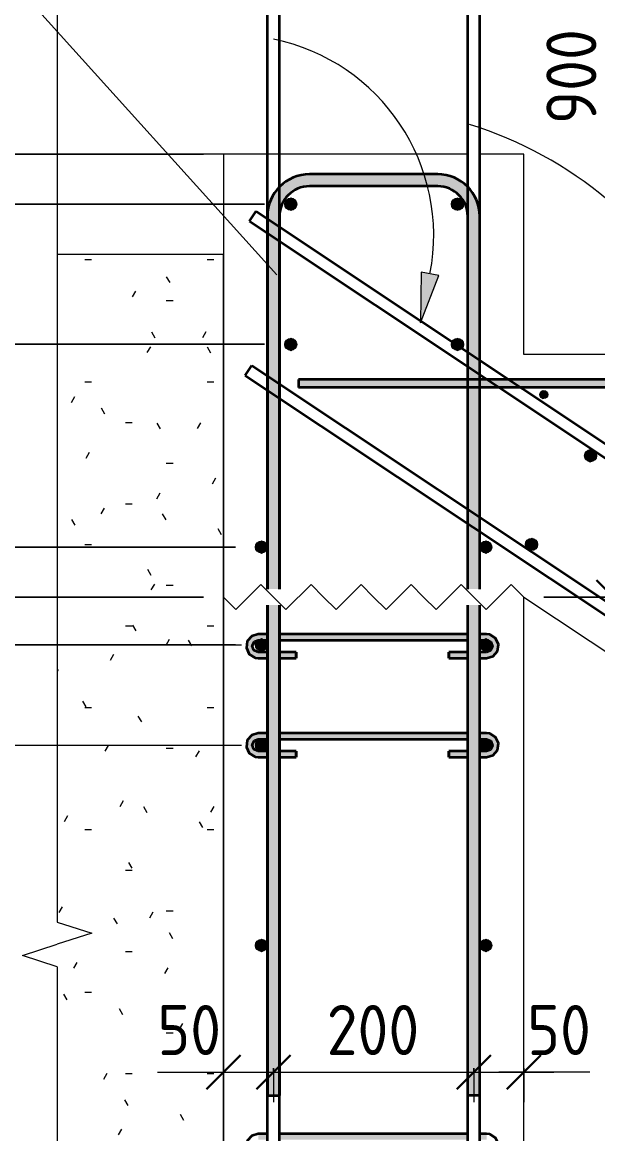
# Model space of a CAD drawing. Header units: millimetres. Extents: x 1059 to 21651, y -4238 to 7265.
# Drawn here: x 1769 to 2344, y -2148 to -1038 of the extents above; entities that cross this region are included whole.
import ezdxf

# ---------------------------------------------------------------- set-up
doc = ezdxf.new("R2010")
doc.units = ezdxf.units.MM
for name, color, linetype, lineweight in [('AA_Dim', 7, 'Continuous', 9), ('AA_Dim-20', 7, 'Continuous', 9), ('AA_Oformlenie', 7, 'Continuous', 9), ('AA_Vinoska', 7, 'Continuous', 9), ('AA_Visotnaya otmetka', 7, 'Continuous', 9), ('AF_Perekritie', 7, 'Continuous', 60), ('AF_Perekritie_Опалубка', 253, 'Continuous', 20), ('AF_Stena_Опалубка', 253, 'Continuous', 20), ('KR_Armatura', 7, 'Continuous', 20), ('KR_Armatura_Tonkie', 7, 'Continuous', 20), ('KR_Fundament', 7, 'Continuous', 20)]:
    doc.layers.add(name, color=color, linetype=linetype, lineweight=lineweight)
doc.styles.add('ISOCPEUR_1', font='isocpeur.TTF', dxfattribs={"width": 0.9, "height": 50})
doc.dimstyles.new('05_Округл_1мм__прозр_', dxfattribs={"dimscale": 304.8, "dimtxt": 50.137748, "dimasz": 0.111549, "dimexe": 0.098425, "dimexo": 0.065617, "dimgap": 0.006562, "dimtad": 1, "dimdec": 0, "dimdsep": 46, "dimtxsty": 'ISOCPEUR_1', "dimblk1": 'OBLIQUE', "dimblk2": 'OBLIQUE', "dimsah": 1, "dimcen": 0.09, "dimdle": 0.098425, "dimazin": 0, "dimtfac": 1, "dimtdec": 4, "dimtix": 1, "dimtmove": 0, "dimatfit": 3, "dimfxl": 1, "dimtvp": 1, "dimtolj": 1, "dimtzin": 0, "dimlwd": 18, "dimlwe": 18, "dimarcsym": 2})
doc.dimstyles.new('05_Округл_5мм__прозр_', dxfattribs={"dimscale": 304.8, "dimtxt": 50.137748, "dimasz": 0.111549, "dimexe": 0.098425, "dimexo": 0.065617, "dimgap": 0.006562, "dimtad": 1, "dimdec": 0, "dimrnd": 5, "dimdsep": 46, "dimtxsty": 'ISOCPEUR_1', "dimblk1": 'OBLIQUE', "dimblk2": 'OBLIQUE', "dimsah": 1, "dimcen": 0.09, "dimdle": 0.098425, "dimazin": 0, "dimtfac": 1, "dimtdec": 4, "dimtix": 1, "dimtmove": 0, "dimatfit": 3, "dimfxl": 1, "dimtvp": 1, "dimtolj": 1, "dimtzin": 0, "dimlwd": 18, "dimlwe": 18, "dimarcsym": 2})
doc.dimstyles.new('05_Округл_5мм__прозр__1', dxfattribs={"dimscale": 304.8, "dimtxt": 50.137748, "dimasz": 0.111549, "dimexe": 0.098425, "dimexo": 0.065617, "dimgap": 0.006562, "dimtad": 1, "dimdec": 0, "dimrnd": 5, "dimdsep": 46, "dimtxsty": 'ISOCPEUR_1', "dimblk1": 'OBLIQUE', "dimblk2": 'OBLIQUE', "dimsah": 1, "dimcen": 0.09, "dimdle": 0.098425, "dimazin": 0, "dimtfac": 1, "dimtdec": 4, "dimtix": 1, "dimtmove": 1, "dimatfit": 3, "dimfxl": 1, "dimtvp": 1, "dimtolj": 1, "dimtzin": 0, "dimlwd": 18, "dimlwe": 18, "dimarcsym": 2})

# ---------------------------------------------------------------- blocks, each defined once
blk = doc.blocks.new('Лестница - Лестница-3665978-КР_РЗ_Арм_1')
at = {"layer": 'AF_Perekritie', "lineweight": 20}
for p, q in [((2014, -1170), (1970, -1170)), ((1970, -1170), (1970, -1612.2)), ((2214, -1170), (2026, -1170)), ((2270, -1170), (2226, -1170)), ((2270, -1370), (2270, -1170)), ((2570, -1370), (2270, -1370)), ((2270, -1612.2), (4369.6, -3010))]:
    blk.add_line(p, q, dxfattribs=at)
blk = doc.blocks.new('350_Шпилька массив _НесАрм_РабПлоск_ - 350_Шпилька массив _НесАрм_РабПлоск_-4118873-КР_РЗ_Арм_1')
at = {"layer": 'KR_Armatura_Tonkie', "lineweight": 35}
for points in [[(2004.9, -1673.1), (2004.9, -1667.2), (1999.7, -1664.2), (1999.7, -1658.2), (2004.9, -1655.1), (2004.9, -1649.3), (2001, -1650.8), (1996.4, -1652.7), (1992.9, -1661.2), (1996.4, -1669.7), (2004, -1672.8)], [(2232.9, -1673.1), (2236.5, -1671.7), (2241.4, -1669.7), (2244.9, -1661.2), (2241.4, -1652.7), (2232.9, -1649.3), (2232.9, -1655.2), (2238.1, -1658.2), (2238.1, -1664.2), (2232.9, -1667.3), (2232.9, -1672.8)], [(2004.9, -1771.9), (2004.9, -1766.1), (1999.7, -1763.1), (1999.7, -1757.1), (2004.9, -1753.9), (2004.9, -1748.2), (2001, -1749.7), (1996.4, -1751.6), (1992.9, -1760.1), (1996.4, -1768.5), (2004, -1771.6)], [(2232.9, -1771.9), (2236.5, -1770.6), (2241.4, -1768.5), (2244.9, -1760.1), (2241.4, -1751.6), (2232.9, -1748.2), (2232.9, -1754.1), (2238.1, -1757.1), (2238.1, -1763.1), (2232.9, -1766.2), (2232.9, -1771.6)]]:
    blk.add_hatch(color=256, dxfattribs=at).paths.add_polyline_path(points)
h = blk.add_hatch(color=256, dxfattribs=at)
h.paths.add_polyline_path([(2004.9, -1655.2), (2014, -1655.1), (2014, -1649.2), (2004.9, -1649.3), (2004.9, -1655.1)])
h.paths.add_polyline_path([(2026, -1655.2), (2214, -1655.1), (2214, -1649.2), (2026, -1649.3), (2026, -1655.2)])
h.paths.add_polyline_path([(2226, -1655.2), (2232.9, -1655.1), (2232.9, -1649.2), (2226, -1649.3), (2226, -1655.1)])
h = blk.add_hatch(color=256, dxfattribs=at)
h.paths.add_polyline_path([(2026, -1673.2), (2042.6, -1673.1), (2042.6, -1667.2), (2026, -1667.3), (2026, -1673.1)])
h.paths.add_polyline_path([(2014, -1673.2), (2014, -1667.2), (2004.9, -1667.3), (2004.9, -1673.2)])
h = blk.add_hatch(color=256, dxfattribs=at)
h.paths.add_polyline_path([(2226, -1673.2), (2232.9, -1673.1), (2232.9, -1667.2), (2226, -1667.3), (2226, -1673.1)])
h.paths.add_polyline_path([(2214, -1673.2), (2214, -1667.2), (2195.2, -1667.3), (2195.2, -1673.2)])
h = blk.add_hatch(color=256, dxfattribs=at)
h.paths.add_polyline_path([(2171.9, -1754.1), (2214, -1753.9), (2214, -1748.1), (2026, -1748.2), (2026, -1754.1), (2086.4, -1754.1)])
h.paths.add_polyline_path([(2232.9, -1754.1), (2232.9, -1748.1), (2226, -1748.2), (2226, -1754.1), (2232.3, -1754.1)])
h.paths.add_polyline_path([(2004.9, -1754.1), (2014, -1753.9), (2014, -1748.1), (2004.9, -1748.2), (2004.9, -1753.9)])
h = blk.add_hatch(color=256, dxfattribs=at)
h.paths.add_polyline_path([(2004.9, -1772.1), (2014, -1771.9), (2014, -1766.1), (2004.9, -1766.2), (2004.9, -1771.9)])
h.paths.add_polyline_path([(2026, -1772.1), (2042.6, -1771.9), (2042.6, -1766.1), (2026, -1766.2), (2026, -1772)])
h = blk.add_hatch(color=256, dxfattribs=at)
h.paths.add_polyline_path([(2226, -1772.1), (2232.9, -1771.9), (2232.9, -1766.1), (2226, -1766.2), (2226, -1772)])
h.paths.add_polyline_path([(2214, -1772.1), (2214, -1766.1), (2195.2, -1766.2), (2195.2, -1772.1)])
h = blk.add_hatch(color=256, dxfattribs=at)
h.paths.add_polyline_path([(2004.9, -2154.1), (2014, -2153.9), (2014, -2148.1), (2004.9, -2148.2), (2004.9, -2153.9)])
h.paths.add_polyline_path([(2232.9, -2154.1), (2232.9, -2148.1), (2226, -2148.2), (2226, -2154.1), (2232.3, -2154.1)])
h.paths.add_polyline_path([(2214, -2154.1), (2214, -2148.1), (2026, -2148.2), (2026, -2154.1), (2171.9, -2154.1)])
for p, q in [((2014, -1649.2), (2004.9, -1649.2)), ((2214, -1649.2), (2026, -1649.2)), ((2232.9, -1649.2), (2226, -1649.2)), ((2004.9, -1655.2), (2014, -1655.2)), ((2026, -1655.2), (2214, -1655.2)), ((2226, -1655.2), (2232.9, -1655.2)), ((2014, -1667.2), (2004.9, -1667.2)), ((2004.9, -1673.2), (2014, -1673.2)), ((2042.6, -1667.2), (2026, -1667.2)), ((2026, -1673.2), (2042.6, -1673.2)), ((2042.6, -1667.2), (2042.6, -1673.2)), ((2042.6, -1673.1), (2042.6, -1667.3)), ((2214, -1667.2), (2195.2, -1667.2)), ((2195.2, -1673.2), (2195.2, -1667.2)), ((2195.2, -1667.3), (2195.2, -1673.1)), ((2195.2, -1673.2), (2214, -1673.2)), ((2232.9, -1667.2), (2226, -1667.2)), ((2226, -1673.2), (2232.9, -1673.2)), ((2014, -1748.1), (2004.9, -1748.1)), ((2214, -1748.1), (2026, -1748.1)), ((2232.9, -1748.1), (2226, -1748.1)), ((2004.9, -1754.1), (2014, -1754.1)), ((2026, -1754.1), (2214, -1754.1)), ((2226, -1754.1), (2232.9, -1754.1)), ((2014, -1766.1), (2004.9, -1766.1)), ((2004.9, -1772.1), (2014, -1772.1)), ((2042.6, -1766.1), (2026, -1766.1)), ((2026, -1772.1), (2042.6, -1772.1)), ((2042.6, -1766.1), (2042.6, -1772.1)), ((2042.6, -1771.9), (2042.6, -1766.2)), ((2195.2, -1772.1), (2195.2, -1766.1)), ((2214, -1766.1), (2195.2, -1766.1)), ((2195.2, -1766.2), (2195.2, -1771.9)), ((2195.2, -1772.1), (2214, -1772.1)), ((2232.9, -1766.1), (2226, -1766.1)), ((2226, -1772.1), (2232.9, -1772.1)), ((2014, -2148.1), (2004.9, -2148.1)), ((2214, -2148.1), (2026, -2148.1)), ((2232.9, -2148.1), (2226, -2148.1))]:
    blk.add_line(p, q, dxfattribs=at)
at = {"layer": 'KR_Armatura_Tonkie', "lineweight": 35, "flags": 128}
for points in [[(2004.9, -1649.2), (1998.4, -1651.1), (1993.9, -1656.2), (1993, -1663), (1995.9, -1669.1), (2001.7, -1672.7), (2004.9, -1673.2)], [(2232.9, -1673.2), (2239.4, -1671.2), (2243.8, -1666.1), (2244.7, -1659.4), (2241.9, -1653.2), (2236.1, -1649.6), (2232.9, -1649.2)], [(2004.9, -1667.2), (2000.5, -1665.3), (1998.9, -1660.8), (2001, -1656.6), (2004.9, -1655.2)], [(2232.9, -1655.2), (2237.2, -1657), (2238.9, -1661.5), (2236.8, -1665.7), (2232.9, -1667.2)], [(2004.9, -1748.1), (1998.4, -1750), (1993.9, -1755.1), (1993, -1761.9), (1995.9, -1768), (2001.7, -1771.6), (2004.9, -1772.1)], [(2232.9, -1772.1), (2239.4, -1770.1), (2243.8, -1765), (2244.7, -1758.2), (2241.9, -1752.1), (2236.1, -1748.5), (2232.9, -1748.1)], [(2004.9, -1766.1), (2000.5, -1764.2), (1998.9, -1759.7), (2001, -1755.5), (2004.9, -1754.1)], [(2232.9, -1754.1), (2237.2, -1755.9), (2238.9, -1760.4), (2236.8, -1764.6), (2232.9, -1766.1)], [(2004.9, -2148.1), (1998.4, -2150), (1993.9, -2155.1), (1993, -2161.9), (1995.9, -2168), (2001.7, -2171.6), (2004.9, -2172.1)], [(2232.9, -2172.1), (2239.4, -2170.1), (2243.8, -2165), (2244.7, -2158.2), (2241.9, -2152.1), (2236.1, -2148.5), (2232.9, -2148.1)]]:
    blk.add_lwpolyline(points, dxfattribs=at)
blk = doc.blocks.new('Последовательность узлов - 3мм масшт20 маскировка-904226-КР_РЗ_Арм_1')
at = {"layer": 'AA_Oformlenie'}
for p, q in [((1982.5, -1624.7), (2007.5, -1599.7)), ((2020, -1612.2), (2007.5, -1599.7)), ((2032.5, -1624.7), (2057.5, -1599.7)), ((2070, -1612.2), (2057.5, -1599.7)), ((2082.5, -1624.7), (2107.5, -1599.7)), ((2120, -1612.2), (2107.5, -1599.7)), ((2132.5, -1624.7), (2157.5, -1599.7)), ((2170, -1612.2), (2157.5, -1599.7)), ((2182.5, -1624.7), (2207.5, -1599.7)), ((2220, -1612.2), (2207.5, -1599.7)), ((2232.5, -1624.7), (2257.5, -1599.7)), ((2270, -1612.2), (2257.5, -1599.7)), ((1970, -1612.2), (1982.5, -1624.7)), ((2020, -1612.2), (2032.5, -1624.7)), ((2070, -1612.2), (2082.5, -1624.7)), ((2120, -1612.2), (2132.5, -1624.7)), ((2170, -1612.2), (2182.5, -1624.7)), ((2220, -1612.2), (2232.5, -1624.7))]:
    blk.add_line(p, q, dxfattribs=at)
blk = doc.blocks.new('011_ЛинияОбрыва _ЭлУзла_Линия_ - Тип 1-4009709-КР_РЗ_Арм_1')
at = {"layer": 'AA_Oformlenie'}
for p, q in [((1803.9, -453.9), (1803.9, -1936.7)), ((1803.9, -1981.3), (1803.9, -3837.5))]:
    blk.add_line(p, q, dxfattribs=at)
blk = doc.blocks.new('079_Обозначение загиба стержня _ЭлУзла_ - Невидимые линии-4117713-КР_РЗ_Арм_1')
at = {"layer": 'AA_Oformlenie'}
blk.add_hatch(color=256, dxfattribs=at).paths.add_polyline_path([(2462.8, -1692.5), (2485.7, -1647.2), (2468.9, -1642.1)])
for p, q in [((2468.9, -1642.1), (2462.8, -1692.5)), ((2485.7, -1647.2), (2468.9, -1642.1)), ((2462.8, -1692.5), (2485.7, -1647.2))]:
    blk.add_line(p, q, dxfattribs=at)
blk.add_arc((2096.6, -1522), 400, 342.1534, 72.6534, dxfattribs=at)
blk = doc.blocks.new('079_Обозначение загиба стержня _ЭлУзла_ - Невидимые линии-4117728-КР_РЗ_Арм_1')
at = {"layer": 'AA_Oformlenie'}
blk.add_hatch(color=256, dxfattribs=at).paths.add_polyline_path([(2166.7, -1338.4), (2185, -1291), (2167.6, -1287.6)])
for p, q in [((2167.6, -1287.6), (2166.7, -1338.4)), ((2166.7, -1338.4), (2185, -1291)), ((2185, -1291), (2167.6, -1287.6))]:
    blk.add_line(p, q, dxfattribs=at)
blk.add_arc((1980, -1251.1), 200, 348.9854, 78.4854, dxfattribs=at)
blk = doc.blocks.new('DIMBLOCK6-КР_РЗ_Арм_1')
at = {"layer": 'AA_Dim-20', "lineweight": 30}
for p, q in [((1630.7, -1660), (1613.7, -1643)), ((1630.7, -1660), (1647.7, -1677)), ((1630.7, -1760), (1613.7, -1743)), ((1630.7, -1760), (1647.7, -1777)), ((1630.7, -2960), (1613.7, -2943)), ((1630.7, -2960), (1647.7, -2977))]:
    blk.add_line(p, q, dxfattribs=at)
at = {"layer": 'AA_Dim-20', "lineweight": 18}
for p, q in [((1630.7, -1660), (1600.7, -1660)), ((1630.7, -1660), (1988, -1660)), ((1630.7, -1760), (1600.7, -1760)), ((1630.7, -2960), (1630.7, -1760)), ((1630.7, -1760), (1988, -1760)), ((1630.7, -2960), (1600.7, -2960)), ((1630.7, -2960), (1988, -2960))]:
    blk.add_line(p, q, dxfattribs=at)
at = {"layer": 'AA_Dim-20', "color": 0, "lineweight": 18, "insert": (1563.6, -2511.4), "char_height": 50, "width": 363.262, "attachment_point": 1, "rotation": 90, "line_spacing_factor": 1.135194, "style": 'ISOCPEUR_1'}
blk.add_mtext('6х200=1200', dxfattribs=at)
blk = doc.blocks.new('_None')
blk = doc.blocks.new('DIMBLOCK7-КР_РЗ_Арм_1')
at = {"layer": 'AA_Dim-20', "lineweight": 18}
for p, q in [((1630.7, -1760), (1630.7, -1630)), ((1630.7, -1660), (1600.7, -1660)), ((1630.7, -1660), (1988, -1660)), ((1630.7, -1760), (1600.7, -1760)), ((1630.7, -1760), (1988, -1760))]:
    blk.add_line(p, q, dxfattribs=at)
at = {"layer": 'AA_Dim-20', "lineweight": 30}
for p, q in [((1630.7, -1660), (1613.7, -1643)), ((1630.7, -1660), (1647.7, -1677)), ((1630.7, -1760), (1613.7, -1743)), ((1630.7, -1760), (1647.7, -1777))]:
    blk.add_line(p, q, dxfattribs=at)
at = {"layer": 'AA_Dim-20', "color": 0, "lineweight": 18, "insert": (1563.6, -1752.1), "char_height": 50, "width": 101.032, "attachment_point": 1, "rotation": 90, "line_spacing_factor": 1.135194, "style": 'ISOCPEUR_1'}
blk.add_mtext('100', dxfattribs=at)
blk = doc.blocks.new('DIMBLOCK27-КР_РЗ_Арм_1')
at = {"layer": 'AA_Dim-20', "lineweight": 18}
for p, q in [((1630.6, -1582.2), (1630.6, -1690)), ((1950, -1612.2), (1600.6, -1612.2)), ((1630.6, -1612.2), (1950, -1612.2)), ((1533.3, -1655.6), (1630.6, -1636.1)), ((1533.3, -1738), (1533.3, -1655.6)), ((1982, -1660), (1600.6, -1660)), ((1630.6, -1660), (1982, -1660))]:
    blk.add_line(p, q, dxfattribs=at)
at = {"layer": 'AA_Dim-20', "lineweight": 30}
for p, q in [((1630.6, -1612.2), (1613.6, -1595.2)), ((1630.6, -1612.2), (1647.6, -1629.2)), ((1630.6, -1660), (1613.6, -1643)), ((1630.6, -1660), (1647.6, -1677))]:
    blk.add_line(p, q, dxfattribs=at)
at = {"layer": 'AA_Dim-20', "color": 0, "lineweight": 18, "insert": (1466.1, -1738), "char_height": 50, "width": 74.923, "attachment_point": 1, "rotation": 90, "line_spacing_factor": 1.135194, "style": 'ISOCPEUR_1'}
blk.add_mtext('50', dxfattribs=at)
blk = doc.blocks.new('_Oblique')
at = {"color": 0, "linetype": 'ByBlock', "lineweight": -2}
blk.add_line((-0.5, -0.5), (0.5, 0.5), dxfattribs=at)
blk = doc.blocks.new('DIMBLOCK28-КР_РЗ_Арм_1')
at = {"layer": 'AA_Dim-20', "lineweight": 18}
for p, q in [((1630.6, -1104.1), (1630.6, -1186.6)), ((1630.6, -1140), (1630.6, -1219.8)), ((1950, -1170), (1600.6, -1170)), ((1630.6, -1170), (1950, -1170)), ((1630.6, -1186.6), (1630.6, -1194.9)), ((2011.2, -1219.8), (1600.6, -1219.8)), ((1630.6, -1219.8), (2011.2, -1219.8))]:
    blk.add_line(p, q, dxfattribs=at)
at = {"layer": 'AA_Dim-20', "lineweight": 30}
for p, q in [((1630.6, -1170), (1613.6, -1153)), ((1630.6, -1170), (1647.6, -1187)), ((1630.6, -1219.8), (1613.6, -1202.8)), ((1630.6, -1219.8), (1647.6, -1236.8))]:
    blk.add_line(p, q, dxfattribs=at)
at = {"layer": 'AA_Dim-20', "color": 0, "lineweight": 18, "insert": (1563.5, -1166.6), "char_height": 50, "width": 74.923, "attachment_point": 1, "rotation": 90, "line_spacing_factor": 1.135194, "style": 'ISOCPEUR_1'}
blk.add_mtext('50', dxfattribs=at)
blk = doc.blocks.new('DIMBLOCK29-КР_РЗ_Арм_1')
at = {"layer": 'AA_Dim-20', "lineweight": 30}
for p, q in [((1630.6, -1219.8), (1613.6, -1202.8)), ((1630.6, -1219.8), (1647.6, -1236.8)), ((1630.6, -1359.8), (1613.6, -1342.8)), ((1630.6, -1359.8), (1647.6, -1376.8))]:
    blk.add_line(p, q, dxfattribs=at)
at = {"layer": 'AA_Dim-20', "lineweight": 18}
for p, q in [((2011.2, -1219.8), (1600.6, -1219.8)), ((1630.6, -1219.8), (1630.6, -1359.8)), ((1630.6, -1219.8), (2011.2, -1219.8)), ((2011.2, -1359.8), (1600.6, -1359.8)), ((1630.6, -1359.8), (2011.2, -1359.8))]:
    blk.add_line(p, q, dxfattribs=at)
at = {"layer": 'AA_Dim-20', "color": 0, "lineweight": 18, "insert": (1563.5, -1333.8), "char_height": 50, "width": 105.573, "attachment_point": 1, "rotation": 90, "line_spacing_factor": 1.135194, "style": 'ISOCPEUR_1'}
blk.add_mtext('140', dxfattribs=at)
blk = doc.blocks.new('DIMBLOCK30-КР_РЗ_Арм_1')
at = {"layer": 'AA_Dim-20', "lineweight": 30}
for p, q in [((1630.6, -1359.8), (1613.6, -1342.8)), ((1630.6, -1359.8), (1647.6, -1376.8)), ((1630.6, -1562.2), (1613.6, -1545.2)), ((1630.6, -1562.2), (1647.6, -1579.2))]:
    blk.add_line(p, q, dxfattribs=at)
at = {"layer": 'AA_Dim-20', "lineweight": 18}
for p, q in [((2011.2, -1359.8), (1600.6, -1359.8)), ((1630.6, -1359.8), (1630.6, -1562.2)), ((1630.6, -1359.8), (2011.2, -1359.8)), ((1982, -1562.2), (1600.6, -1562.2)), ((1630.6, -1562.2), (1982, -1562.2))]:
    blk.add_line(p, q, dxfattribs=at)
at = {"layer": 'AA_Dim-20', "color": 0, "lineweight": 18, "insert": (1563.5, -1507.9), "char_height": 50, "width": 112.384, "attachment_point": 1, "rotation": 90, "line_spacing_factor": 1.135194, "style": 'ISOCPEUR_1'}
blk.add_mtext('200', dxfattribs=at)
blk = doc.blocks.new('DIMBLOCK31-КР_РЗ_Арм_1')
at = {"layer": 'AA_Dim-20', "lineweight": 18}
for p, q in [((1533.3, -1480.2), (1533.3, -1562.6)), ((1533.3, -1562.6), (1630.6, -1587.2)), ((1982, -1562.2), (1600.6, -1562.2)), ((1630.6, -1562.2), (1630.6, -1642.2)), ((1630.6, -1562.2), (1982, -1562.2)), ((1950, -1612.2), (1600.6, -1612.2)), ((1630.6, -1612.2), (1950, -1612.2))]:
    blk.add_line(p, q, dxfattribs=at)
at = {"layer": 'AA_Dim-20', "lineweight": 30}
for p, q in [((1630.6, -1562.2), (1613.6, -1545.2)), ((1630.6, -1562.2), (1647.6, -1579.2)), ((1630.6, -1612.2), (1613.6, -1595.2)), ((1630.6, -1612.2), (1647.6, -1629.2))]:
    blk.add_line(p, q, dxfattribs=at)
at = {"layer": 'AA_Dim-20', "color": 0, "lineweight": 18, "insert": (1466.1, -1542.6), "char_height": 50, "width": 74.923, "attachment_point": 1, "rotation": 90, "line_spacing_factor": 1.135194, "style": 'ISOCPEUR_1'}
blk.add_mtext('50', dxfattribs=at)
blk = doc.blocks.new('DIMBLOCK32-КР_РЗ_Арм_1')
at = {"layer": 'AA_Dim-20', "lineweight": 18}
for p, q in [((2359.6, -680), (2359.6, -1642.2)), ((2246, -710), (2389.6, -710)), ((2359.6, -710), (2246, -710)), ((2359.6, -1046.2), (2359.6, -1159.9)), ((2359.6, -1159.9), (2359.6, -1161.1)), ((2290, -1612.2), (2389.6, -1612.2)), ((2359.6, -1612.2), (2290, -1612.2))]:
    blk.add_line(p, q, dxfattribs=at)
at = {"layer": 'AA_Dim-20', "lineweight": 30}
for p, q in [((2359.6, -710), (2342.6, -693)), ((2359.6, -710), (2376.6, -727)), ((2359.6, -1612.2), (2342.6, -1595.2)), ((2359.6, -1612.2), (2376.6, -1629.2))]:
    blk.add_line(p, q, dxfattribs=at)
at = {"layer": 'AA_Dim-20', "color": 0, "lineweight": 18, "insert": (2292.5, -1139.9), "char_height": 50, "width": 112.384, "attachment_point": 1, "rotation": 90, "line_spacing_factor": 1.135194, "style": 'ISOCPEUR_1'}
blk.add_mtext('900', dxfattribs=at)
blk = doc.blocks.new('DIMBLOCK33-КР_РЗ_Арм_1')
at = {"layer": 'AA_Dim-20', "lineweight": 30}
for p, q in [((1970, -2086.7), (1987, -2069.7)), ((2020, -2086.7), (2037, -2069.7)), ((1970, -2086.7), (1953, -2103.7)), ((2020, -2086.7), (2003, -2103.7))]:
    blk.add_line(p, q, dxfattribs=at)
at = {"layer": 'AA_Dim-20', "lineweight": 18}
for p, q in [((1970, -2082.6), (1970, -2116.7)), ((1970, -2086.7), (1970, -2082.6)), ((2020, -2082.6), (2020, -2116.7)), ((2020, -2086.7), (2020, -2082.6)), ((1904.1, -2086.7), (1986.6, -2086.7)), ((1940, -2086.7), (2020, -2086.7)), ((1986.6, -2086.7), (1995, -2086.7))]:
    blk.add_line(p, q, dxfattribs=at)
at = {"layer": 'AA_Dim-20', "color": 0, "lineweight": 18, "insert": (1904.1, -2019.5), "char_height": 50, "width": 74.923, "attachment_point": 1, "line_spacing_factor": 1.135194, "style": 'ISOCPEUR_1'}
blk.add_mtext('50', dxfattribs=at)
blk = doc.blocks.new('DIMBLOCK34-КР_РЗ_Арм_1')
at = {"layer": 'AA_Dim-20', "lineweight": 30}
for p, q in [((2020, -2086.7), (2037, -2069.7)), ((2220, -2086.7), (2237, -2069.7)), ((2020, -2086.7), (2003, -2103.7)), ((2220, -2086.7), (2203, -2103.7))]:
    blk.add_line(p, q, dxfattribs=at)
at = {"layer": 'AA_Dim-20', "lineweight": 18}
for p, q in [((2020, -2082.6), (2020, -2116.7)), ((2020, -2086.7), (2020, -2082.6)), ((2220, -2082.6), (2220, -2116.7)), ((2220, -2086.7), (2220, -2082.6)), ((2020, -2086.7), (2220, -2086.7))]:
    blk.add_line(p, q, dxfattribs=at)
at = {"layer": 'AA_Dim-20', "color": 0, "lineweight": 18, "insert": (2073.2, -2019.5), "char_height": 50, "width": 112.384, "attachment_point": 1, "line_spacing_factor": 1.135194, "style": 'ISOCPEUR_1'}
blk.add_mtext('200', dxfattribs=at)
blk = doc.blocks.new('DIMBLOCK35-КР_РЗ_Арм_1')
at = {"layer": 'AA_Dim-20', "lineweight": 30}
for p, q in [((2220, -2086.7), (2237, -2069.7)), ((2270, -2086.7), (2287, -2069.7)), ((2220, -2086.7), (2203, -2103.7)), ((2270, -2086.7), (2253, -2103.7))]:
    blk.add_line(p, q, dxfattribs=at)
at = {"layer": 'AA_Dim-20', "lineweight": 18}
for p, q in [((2220, -2082.6), (2220, -2116.7)), ((2220, -2086.7), (2220, -2082.6)), ((2270, -2082.6), (2270, -2116.7)), ((2270, -2086.7), (2270, -2082.6)), ((2220, -2086.7), (2300, -2086.7)), ((2253.4, -2086.7), (2245, -2086.7)), ((2335.9, -2086.7), (2253.4, -2086.7))]:
    blk.add_line(p, q, dxfattribs=at)
at = {"layer": 'AA_Dim-20', "color": 0, "lineweight": 18, "insert": (2273.4, -2019.5), "char_height": 50, "width": 74.923, "attachment_point": 1, "line_spacing_factor": 1.135194, "style": 'ISOCPEUR_1'}
blk.add_mtext('50', dxfattribs=at)
blk = doc.blocks.new('DIMBLOCK36-КР_РЗ_Арм_1')
at = {"layer": 'AA_Dim-20', "lineweight": 18}
for p, q in [((1417.7, -1140), (1417.7, -1612.2)), ((1950, -1170), (1387.7, -1170)), ((1417.7, -1170), (1950, -1170)), ((1950, -1612.2), (1387.7, -1612.2)), ((1417.7, -1612.2), (1950, -1612.2))]:
    blk.add_line(p, q, dxfattribs=at)
at = {"layer": 'AA_Dim-20', "lineweight": 30}
for p, q in [((1417.7, -1170), (1400.7, -1153)), ((1417.7, -1170), (1434.7, -1187)), ((1417.7, -1612.2), (1400.7, -1595.2)), ((1417.7, -1612.2), (1434.7, -1629.2))]:
    blk.add_line(p, q, dxfattribs=at)
at = {"layer": 'AA_Dim-20', "color": 0, "lineweight": 18, "insert": (1350.6, -1441.7), "char_height": 50, "width": 121.466, "attachment_point": 1, "rotation": 90, "line_spacing_factor": 1.135194, "style": 'ISOCPEUR_1'}
blk.add_mtext('440', dxfattribs=at)
blk = doc.blocks.new('DIMBLOCK37-КР_РЗ_Арм_1')
at = {"layer": 'AA_Dim-20', "lineweight": 30}
for p, q in [((1417.7, -1612.2), (1400.7, -1595.2)), ((1417.7, -1612.2), (1434.7, -1629.2)), ((1417.7, -3010), (1400.7, -2993)), ((1417.7, -3010), (1434.7, -3027))]:
    blk.add_line(p, q, dxfattribs=at)
at = {"layer": 'AA_Dim-20', "lineweight": 18}
for p, q in [((1950, -1612.2), (1387.7, -1612.2)), ((1417.7, -1612.2), (1417.7, -3010)), ((1417.7, -1612.2), (1950, -1612.2)), ((1950, -3010), (1387.7, -3010)), ((1417.7, -3010), (1950, -3010))]:
    blk.add_line(p, q, dxfattribs=at)
at = {"layer": 'AA_Dim-20', "color": 0, "lineweight": 18, "insert": (1350.6, -2370.7), "char_height": 50, "width": 143.034, "attachment_point": 1, "rotation": 90, "line_spacing_factor": 1.135194, "style": 'ISOCPEUR_1'}
blk.add_mtext('1400', dxfattribs=at)

msp = doc.modelspace()

# ---------------------------------------------------------------- hatches: boundary and pattern name
at = {"layer": 'KR_Armatura', "lineweight": 9}
h = msp.add_hatch(color=256, dxfattribs=at)
edge = h.paths.add_edge_path()
edge.add_arc((2037.2365, -1219.8481), 6, 0, 360)
for points in [[(2037.2365, -1225.8481), (2042.4326, -1222.8481), (2042.4326, -1216.8481), (2037.2365, -1213.8481), (2032.0403, -1216.8481), (2032.0403, -1222.8481)], [(2203.7635, -1225.8481), (2208.9597, -1222.8481), (2208.9597, -1216.8481), (2203.7635, -1213.8481), (2198.5674, -1216.8481), (2198.5674, -1222.8481)], [(2037.2365, -1365.8481), (2042.4326, -1362.8481), (2042.4326, -1356.8481), (2037.2365, -1353.8481), (2032.0403, -1356.8481), (2032.0403, -1362.8481)], [(2203.7635, -1365.8481), (2208.9597, -1362.8481), (2208.9597, -1356.8481), (2203.7635, -1353.8481), (2198.5674, -1356.8481), (2198.5674, -1362.8481)], [(2008, -1568.2093), (2013.1962, -1565.2093), (2013.1962, -1559.2093), (2008, -1556.2093), (2002.8038, -1559.2093), (2002.8038, -1565.2093)], [(2232, -1568.2093), (2237.1962, -1565.2093), (2237.1962, -1559.2093), (2232, -1556.2093), (2226.8038, -1559.2093), (2226.8038, -1565.2093)], [(2008, -1666), (2013.1962, -1663), (2013.1962, -1657), (2008, -1654), (2002.8038, -1657), (2002.8038, -1663)], [(2232, -1666), (2237.1962, -1663), (2237.1962, -1657), (2232, -1654), (2226.8038, -1657), (2226.8038, -1663)], [(2008, -1766), (2013.1962, -1763), (2013.1962, -1757), (2008, -1754), (2002.8038, -1757), (2002.8038, -1763)], [(2232, -1766), (2237.1962, -1763), (2237.1962, -1757), (2232, -1754), (2226.8038, -1757), (2226.8038, -1763)], [(2008, -1966), (2013.1962, -1963), (2013.1962, -1957), (2008, -1954), (2002.8038, -1957), (2002.8038, -1963)], [(2232, -1966), (2237.1962, -1963), (2237.1962, -1957), (2232, -1954), (2226.8038, -1957), (2226.8038, -1963)]]:
    msp.add_hatch(color=256, dxfattribs=at).paths.add_polyline_path(points)
h = msp.add_hatch(color=256, dxfattribs=at)
edge = h.paths.add_edge_path()
edge.add_arc((2203.7635, -1219.8481), 6, 0, 360)
h = msp.add_hatch(color=256, dxfattribs=at)
edge = h.paths.add_edge_path()
edge.add_arc((2037.2365, -1359.8481), 6, 0, 360)
h = msp.add_hatch(color=256, dxfattribs=at)
edge = h.paths.add_edge_path()
edge.add_arc((2203.7635, -1359.8481), 6, 0, 360)
at = {"layer": 'KR_Armatura'}
h = msp.add_hatch(color=256, dxfattribs=at)
edge = h.paths.add_edge_path()
edge.add_arc((2290, -1410), 4, 0, 360)
for points in [[(2288.7639, -1413.8042), (2293.2361, -1412.3511), (2293.2361, -1407.6489), (2288.7639, -1406.1958), (2286, -1410)], [(2336.3718, -1476.9835), (2341.7485, -1474.3207), (2342.1309, -1468.3329), (2337.1364, -1465.0079), (2331.7597, -1467.6707), (2331.3774, -1473.6585)], [(2277.3308, -1565.6679), (2282.7076, -1563.0051), (2283.0899, -1557.0173), (2278.0955, -1553.6923), (2272.7187, -1556.3551), (2272.3364, -1562.3429)]]:
    msp.add_hatch(color=256, dxfattribs=at).paths.add_polyline_path(points)
h = msp.add_hatch(color=256, dxfattribs=at)
edge = h.paths.add_edge_path()
edge.add_arc((2336.7541, -1470.9957), 6, 0, 360)
h = msp.add_hatch(color=256, dxfattribs=at)
edge = h.paths.add_edge_path()
edge.add_arc((2277.7132, -1559.6801), 6, 0, 360)
at = {"layer": 'KR_Armatura', "lineweight": 9}
h = msp.add_hatch(color=256, dxfattribs=at)
edge = h.paths.add_edge_path()
edge.add_arc((2008, -1562.2093), 6, 0, 360)
h = msp.add_hatch(color=256, dxfattribs=at)
edge = h.paths.add_edge_path()
edge.add_arc((2232, -1562.2093), 6, 0, 360)
h = msp.add_hatch(color=256, dxfattribs=at)
edge = h.paths.add_edge_path()
edge.add_arc((2008, -1660), 6, 0, 360)
h = msp.add_hatch(color=256, dxfattribs=at)
edge = h.paths.add_edge_path()
edge.add_arc((2232, -1660), 6, 0, 360)
h = msp.add_hatch(color=256, dxfattribs=at)
edge = h.paths.add_edge_path()
edge.add_arc((2008, -1760), 6, 0, 360)
h = msp.add_hatch(color=256, dxfattribs=at)
edge = h.paths.add_edge_path()
edge.add_arc((2232, -1760), 6, 0, 360)
h = msp.add_hatch(color=256, dxfattribs=at)
edge = h.paths.add_edge_path()
edge.add_arc((2008, -1960), 6, 0, 360)
h = msp.add_hatch(color=256, dxfattribs=at)
edge = h.paths.add_edge_path()
edge.add_arc((2232, -1960), 6, 0, 360)
at = {"layer": 'KR_Armatura_Tonkie'}
for points in [[(2014, -1232), (2026, -1232), (2027.0222, -1224.2354), (2030.0192, -1217), (2034.7868, -1210.7868), (2041, -1206.0192), (2048.2354, -1203.0222), (2056, -1202), (2056, -1190), (2045.1296, -1191.4311), (2035, -1195.6269), (2026.3015, -1202.3015), (2019.6269, -1211), (2015.4311, -1221.1296)], [(2056, -1202), (2184, -1202), (2184, -1190), (2056, -1190)], [(2214, -1232), (2226, -1232), (2224.5689, -1221.1296), (2220.3731, -1211), (2213.6985, -1202.3015), (2205, -1195.6269), (2194.8704, -1191.4311), (2184, -1190), (2184, -1202), (2191.7646, -1203.0222), (2199, -1206.0192), (2205.2132, -1210.7868), (2209.9808, -1217), (2212.9778, -1224.2354)], [(2045, -1403), (2517, -1403), (2517, -1395), (2045, -1395)]]:
    msp.add_hatch(color=250, dxfattribs=at).paths.add_polyline_path(points)
h = msp.add_hatch(color=250, dxfattribs=at)
h.paths.add_polyline_path([(2026, -2110), (2026, -1620.2093), (2014, -1620.2093), (2014, -2110)])
h.paths.add_polyline_path([(2014, -1604.2093), (2026, -1604.2093), (2026, -1232), (2014, -1232), (2014, -1602.468)])
h = msp.add_hatch(color=256, dxfattribs=at)
h.paths.add_polyline_path([(2214, -2110), (2226, -2110), (2226, -1620.2093), (2214, -1620.2093), (2214, -2055.0979)])
h.paths.add_polyline_path([(2214.6586, -1604.2093), (2226, -1604.2093), (2226, -1232), (2214, -1232), (2214, -1604.2093)])
at = {"layer": 'KR_Fundament', "lineweight": 9}
h = msp.add_hatch(dxfattribs=at)
h.set_pattern_fill('FP_5', color=256, style=0, pattern_type=2)
h.set_pattern_definition([(0, (3050.816, -300), (162.56, 40.64), [6.706, -115.214, 6.706, -115.214, -650.24]), (0, (3050.816, -300), (162.56, 40.64), [-243.84, 6.706, -237.134, 6.706, -115.214, -284.48]), (0, (3050.816, -300), (162.56, 40.64), [-609.6, 6.706, -74.574, 6.706, -196.494]), (120, (3111.776, -279.68), (-116.47527, 120.4611), [6.706, -115.214, 6.706, -115.214, -650.24]), (120, (3111.776, -279.68), (-116.47527, 120.4611), [-243.84, 6.706, -237.134, 6.706, -115.214, -284.48]), (120, (3111.776, -279.68), (-116.47527, 120.4611), [-609.6, 6.706, -74.574, 6.706, -196.494]), (240, (3132.096, -198.4), (-46.08473, -161.1011), [6.706, -115.214, 6.706, -115.214, -650.24]), (240, (3132.096, -198.4), (-46.08473, -161.1011), [-243.84, 6.706, -237.134, 6.706, -115.214, -284.48]), (240, (3132.096, -198.4), (-46.08473, -161.1011), [-609.6, 6.706, -74.574, 6.706, -196.494])])
h.paths.add_polyline_path([(1803.9007, -3410), (1870, -3410), (1870, -3310), (1970, -3310), (1970, -1270), (1803.9007, -1270), (1803.9007, -1936.7287), (1838.5417, -1947.7287), (1803.9007, -1958.7287), (1819.6018, -1958.7287), (1819.6018, -1981.2521), (1803.9007, -1981.2521), (1803.9007, -3322.6449)])

# ---------------------------------------------------------------- linework, layer by layer
at = {"layer": 'AA_Vinoska'}
for p, q in [((2023.3252, -1290.4849), (1769.1231, -1008.4888)), ((1803.9007, -1936.7287), (1838.5417, -1947.7287)), ((1838.5417, -1947.7287), (1803.9007, -1958.7287)), ((1769.2407, -1969.9904), (1803.9007, -1958.7287)), ((1803.9007, -1981.2521), (1769.2407, -1969.9904))]:
    msp.add_line(p, q, dxfattribs=at)
at = {"layer": 'AA_Visotnaya otmetka'}
msp.add_line((2053.371, -1170), (1285.2396, -1170), dxfattribs=at)
at = {"layer": 'AF_Stena_Опалубка'}
for p, q in [((1970, -1612.2093), (1970, -3010)), ((2270, -3002), (2270, -1612.2093))]:
    msp.add_line(p, q, dxfattribs=at)
at = {"layer": 'KR_Armatura', "lineweight": 9}
for p, q in [((2037.2365, -1213.8481), (2032.0403, -1216.8481)), ((2032.0403, -1216.8481), (2032.0403, -1222.8481)), ((2042.4326, -1216.8481), (2037.2365, -1213.8481)), ((2042.4326, -1222.8481), (2042.4326, -1216.8481)), ((2203.7635, -1213.8481), (2198.5674, -1216.8481)), ((2198.5674, -1216.8481), (2198.5674, -1222.8481)), ((2208.9597, -1216.8481), (2203.7635, -1213.8481)), ((2208.9597, -1222.8481), (2208.9597, -1216.8481)), ((2032.0403, -1222.8481), (2037.2365, -1225.8481)), ((2037.2365, -1225.8481), (2042.4326, -1222.8481)), ((2198.5674, -1222.8481), (2203.7635, -1225.8481)), ((2203.7635, -1225.8481), (2208.9597, -1222.8481)), ((2037.2365, -1353.8481), (2032.0403, -1356.8481)), ((2042.4326, -1356.8481), (2037.2365, -1353.8481)), ((2203.7635, -1353.8481), (2198.5674, -1356.8481)), ((2208.9597, -1356.8481), (2203.7635, -1353.8481)), ((2032.0403, -1356.8481), (2032.0403, -1362.8481)), ((2032.0403, -1362.8481), (2037.2365, -1365.8481)), ((2037.2365, -1365.8481), (2042.4326, -1362.8481)), ((2042.4326, -1362.8481), (2042.4326, -1356.8481)), ((2198.5674, -1356.8481), (2198.5674, -1362.8481)), ((2198.5674, -1362.8481), (2203.7635, -1365.8481)), ((2203.7635, -1365.8481), (2208.9597, -1362.8481)), ((2208.9597, -1362.8481), (2208.9597, -1356.8481)), ((2008, -1556.2093), (2002.8038, -1559.2093)), ((2002.8038, -1559.2093), (2002.8038, -1565.2093)), ((2013.1962, -1559.2093), (2008, -1556.2093)), ((2013.1962, -1565.2093), (2013.1962, -1559.2093)), ((2232, -1556.2093), (2226.8038, -1559.2093)), ((2226.8038, -1559.2093), (2226.8038, -1565.2093)), ((2237.1962, -1559.2093), (2232, -1556.2093)), ((2237.1962, -1565.2093), (2237.1962, -1559.2093)), ((2002.8038, -1565.2093), (2008, -1568.2093)), ((2008, -1568.2093), (2013.1962, -1565.2093)), ((2226.8038, -1565.2093), (2232, -1568.2093)), ((2232, -1568.2093), (2237.1962, -1565.2093)), ((2008, -1654), (2002.8038, -1657)), ((2002.8038, -1657), (2002.8038, -1663)), ((2002.8038, -1663), (2008, -1666)), ((2013.1962, -1657), (2008, -1654)), ((2008, -1666), (2013.1962, -1663)), ((2013.1962, -1663), (2013.1962, -1657)), ((2232, -1654), (2226.8038, -1657)), ((2226.8038, -1657), (2226.8038, -1663)), ((2226.8038, -1663), (2232, -1666)), ((2237.1962, -1657), (2232, -1654)), ((2232, -1666), (2237.1962, -1663)), ((2237.1962, -1663), (2237.1962, -1657)), ((2008, -1754), (2002.8038, -1757)), ((2002.8038, -1757), (2002.8038, -1763)), ((2002.8038, -1763), (2008, -1766)), ((2013.1962, -1757), (2008, -1754)), ((2008, -1766), (2013.1962, -1763)), ((2013.1962, -1763), (2013.1962, -1757)), ((2232, -1754), (2226.8038, -1757)), ((2226.8038, -1757), (2226.8038, -1763)), ((2226.8038, -1763), (2232, -1766)), ((2237.1962, -1757), (2232, -1754)), ((2232, -1766), (2237.1962, -1763)), ((2237.1962, -1763), (2237.1962, -1757)), ((2008, -1954), (2002.8038, -1957)), ((2002.8038, -1957), (2002.8038, -1963)), ((2002.8038, -1963), (2008, -1966)), ((2013.1962, -1957), (2008, -1954)), ((2008, -1966), (2013.1962, -1963)), ((2013.1962, -1963), (2013.1962, -1957)), ((2232, -1954), (2226.8038, -1957)), ((2226.8038, -1957), (2226.8038, -1963)), ((2226.8038, -1963), (2232, -1966)), ((2237.1962, -1957), (2232, -1954)), ((2232, -1966), (2237.1962, -1963)), ((2237.1962, -1963), (2237.1962, -1957))]:
    msp.add_line(p, q, dxfattribs=at)
at = {"layer": 'KR_Armatura'}
for p, q in [((2288.7639, -1406.1958), (2286, -1410)), ((2293.2361, -1407.6489), (2288.7639, -1406.1958)), ((2293.2361, -1412.3511), (2293.2361, -1407.6489)), ((2286, -1410), (2288.7639, -1413.8042)), ((2288.7639, -1413.8042), (2293.2361, -1412.3511)), ((2337.1364, -1465.0079), (2331.7597, -1467.6707)), ((2342.1309, -1468.3329), (2337.1364, -1465.0079)), ((2331.7597, -1467.6707), (2331.3774, -1473.6585)), ((2331.3774, -1473.6585), (2336.3718, -1476.9835)), ((2336.3718, -1476.9835), (2341.7485, -1474.3207)), ((2341.7485, -1474.3207), (2342.1309, -1468.3329)), ((2278.0955, -1553.6923), (2272.7187, -1556.3551)), ((2283.0899, -1557.0173), (2278.0955, -1553.6923)), ((2272.7187, -1556.3551), (2272.3364, -1562.3429)), ((2272.3364, -1562.3429), (2277.3308, -1565.6679)), ((2277.3308, -1565.6679), (2282.7076, -1563.0051)), ((2282.7076, -1563.0051), (2283.0899, -1557.0173))]:
    msp.add_line(p, q, dxfattribs=at)
at = {"layer": 'KR_Armatura', "lineweight": 9}
for centre in [(2037.2365, -1219.8481), (2203.7635, -1219.8481), (2037.2365, -1359.8481), (2203.7635, -1359.8481), (2008, -1562.2093), (2232, -1562.2093), (2008, -1660), (2232, -1660), (2008, -1760), (2232, -1760), (2008, -1960), (2232, -1960)]:
    msp.add_circle(centre, 6, dxfattribs=at)
at = {"layer": 'KR_Armatura'}
for centre, radius in [((2290, -1410), 4), ((2336.7541, -1470.9957), 6), ((2277.7132, -1559.6801), 6)]:
    msp.add_circle(centre, radius, dxfattribs=at)
at = {"layer": 'KR_Armatura_Tonkie', "lineweight": 35}
for p, q in [((2014, -1604.2093), (2014, -710)), ((2026, -1604.2093), (2026, -710)), ((2214, -1604.2093), (2214, -710)), ((2226, -1604.2093), (2226, -710)), ((2184, -1190), (2056, -1190)), ((2184, -1202), (2056, -1202)), ((1995.9939, -1236.9292), (2002.6439, -1226.9404)), ((2002.6439, -1226.9404), (2166.7827, -1336.2144)), ((1995.9939, -1236.9292), (4629.2439, -2989.9944)), ((2014, -1232), (2014, -1604.2093)), ((2026, -1232), (2026, -1604.2093)), ((2214, -1604.2093), (2214, -1232)), ((2226, -1604.2093), (2226, -1232)), ((2167.4196, -1336.6385), (4164.1304, -2665.9327)), ((1991.675, -1390.8765), (1998.325, -1380.8877)), ((1998.325, -1380.8877), (2463.0822, -1690.2961)), ((1991.675, -1390.8765), (4409.4892, -3000.5171)), ((2517, -1395), (2045, -1395)), ((2045, -1395), (2045, -1403)), ((2517, -1403), (2045, -1403)), ((2014, -1620.2093), (2014, -2110)), ((2014, -3002), (2014, -1620.2093)), ((2026, -1620.2093), (2026, -2110)), ((2026, -3002), (2026, -1620.2093)), ((2214, -2110), (2214, -1620.2093)), ((2214, -3002), (2214, -1620.2093)), ((2226, -2110), (2226, -1620.2093)), ((2226, -3002), (2226, -1620.2093)), ((2014, -2110), (2026, -2110)), ((2226, -2110), (2214, -2110))]:
    msp.add_line(p, q, dxfattribs=at)
for centre, radius, start, end in [((2056, -1232), 42, 90, 180), ((2184, -1232), 42, 360, 90), ((2056, -1232), 30, 90, 180), ((2184, -1232), 30, 0, 90)]:
    msp.add_arc(centre, radius, start, end, dxfattribs=at)
at = {"layer": 'KR_Fundament'}
for p, q in [((1970, -1270), (1803.9007, -1270)), ((1970, -3310), (1970, -1270))]:
    msp.add_line(p, q, dxfattribs=at)

# ---------------------------------------------------------------- block references
at = {"layer": 'AA_Oformlenie'}
for name in ['011_ЛинияОбрыва _ЭлУзла_Линия_ - Тип 1-4009709-КР_РЗ_Арм_1', '079_Обозначение загиба стержня _ЭлУзла_ - Невидимые линии-4117728-КР_РЗ_Арм_1', '079_Обозначение загиба стержня _ЭлУзла_ - Невидимые линии-4117713-КР_РЗ_Арм_1', 'Последовательность узлов - 3мм масшт20 маскировка-904226-КР_РЗ_Арм_1']:
    msp.add_blockref(name, (0, 0), dxfattribs=at)
at = {"layer": 'AF_Perekritie_Опалубка'}
msp.add_blockref('Лестница - Лестница-3665978-КР_РЗ_Арм_1', (0, 0), dxfattribs=at)
at = {"layer": 'KR_Armatura_Tonkie', "lineweight": 35}
msp.add_blockref('350_Шпилька массив _НесАрм_РабПлоск_ - 350_Шпилька массив _НесАрм_РабПлоск_-4118873-КР_РЗ_Арм_1', (0, 0), dxfattribs=at)

# ---------------------------------------------------------------- dimensions: what is measured, and where the dimension line sits
at = {"layer": 'AA_Dim', "lineweight": 18}
for base, p1, p2, override, picture, middle in [((2359.6385, -1612.2093), (2226, -710), (2270, -1612.2093), {"dimpost": '<>', "dimfxl": 903.281587}, 'DIMBLOCK32-КР_РЗ_Арм_1', (2325.8359, -1083.6614)), ((1630.6021, -1219.8481), (1970, -1170), (2031.2365, -1219.8481), {"dimpost": '<>', "dimfxl": 78.960354}, 'DIMBLOCK28-КР_РЗ_Арм_1', (1596.7995, -1129.1064)), ((1630.6021, -1612.2093), (2002, -1562.2093), (1970, -1612.2093), {"dimpost": '<>', "dimfxl": 59.363288}, 'DIMBLOCK31-КР_РЗ_Арм_1', (1499.4731, -1505.1582)), ((1630.6021, -1660), (1970, -1612.2093), (2002, -1660), {"dimpost": '<>', "dimfxl": 57.514788}, 'DIMBLOCK27-КР_РЗ_Арм_1', (1499.4731, -1700.5461))]:
    dim = msp.add_linear_dim(base=base, p1=p1, p2=p2, angle=90, dimstyle='05_Округл_5мм__прозр__1', override=override, dxfattribs=at)
    dim.commit()
    dim.dimension.update_dxf_attribs({"geometry": picture, "text_midpoint": middle, "dimtype": 160, "text_rotation": 90})
for base, p1, p2, override, picture, middle in [((1417.7171, -1612.2093), (1970, -1170), (1970, -1612.2093), {"dimpost": '<>', "dimfxl": 442.209302}, 'DIMBLOCK36-КР_РЗ_Арм_1', (1390.7171, -1391.1047)), ((1630.6021, -1359.8481), (2031.2365, -1219.8481), (2031.2365, -1359.8481), {"dimpost": '<>', "dimfxl": 140}, 'DIMBLOCK29-КР_РЗ_Арм_1', (1603.6021, -1289.8481)), ((1630.6021, -1562.2093), (2031.2365, -1359.8481), (2002, -1562.2093), {"dimpost": '<>', "dimfxl": 204.462312}, 'DIMBLOCK30-КР_РЗ_Арм_1', (1603.6021, -1461.0287)), ((1417.7171, -3010), (1970, -1612.2093), (1970, -3010), {"dimpost": '<>', "dimfxl": 1397.790698}, 'DIMBLOCK37-КР_РЗ_Арм_1', (1390.7171, -2311.1047))]:
    dim = msp.add_linear_dim(base=base, p1=p1, p2=p2, angle=90, dimstyle='05_Округл_5мм__прозр_', override=override, dxfattribs=at)
    dim.commit()
    dim.dimension.update_dxf_attribs({"geometry": picture, "text_midpoint": middle})
for base, p1, p2, text, override, picture, middle in [((1630.7291, -1660), (2008, -1760), (2008, -1660), '100', {"dimpost": '<>', "dimblk1": 'None', "dimblk2": 'None', "dimsah": 1, "dimfxl": 100}, 'DIMBLOCK7-КР_РЗ_Арм_1', (1603.7291, -1710)), ((1630.7291, -1760), (2008, -2960), (2008, -1760), '6х200=1200', {"dimpost": '<>', "dimblk1": 'None', "dimblk2": 'None', "dimsah": 1, "dimfxl": 1200}, 'DIMBLOCK6-КР_РЗ_Арм_1', (1603.7291, -2360))]:
    dim = msp.add_linear_dim(base=base, p1=p1, p2=p2, angle=90, text=text, dimstyle='05_Округл_1мм__прозр_', override=override, dxfattribs=at)
    dim.commit()
    dim.dimension.update_dxf_attribs({"geometry": picture, "text_midpoint": middle})
for base, p1, p2, picture, middle in [((2020, -2086.6565), (1970, -2062.6149), (2020, -2062.6149), 'DIMBLOCK33-КР_РЗ_Арм_1', (1941.5936, -2052.8539)), ((2270, -2086.6565), (2220, -2062.6149), (2270, -2062.6149), 'DIMBLOCK35-КР_РЗ_Арм_1', (2310.8936, -2052.8539))]:
    dim = msp.add_linear_dim(base=base, p1=p1, p2=p2, dimstyle='05_Округл_5мм__прозр__1', override={"dimpost": '<>', "dimfxl": 50}, dxfattribs=at)
    dim.commit()
    dim.dimension.update_dxf_attribs({"geometry": picture, "text_midpoint": middle, "dimtype": 160})
dim = msp.add_linear_dim(base=(2220, -2086.6565), p1=(2020, -2062.6149), p2=(2220, -2062.6149), dimstyle='05_Округл_5мм__прозр_', override={"dimpost": '<>', "dimfxl": 200}, dxfattribs=at)
dim.commit()
dim.dimension.update_dxf_attribs({"geometry": 'DIMBLOCK34-КР_РЗ_Арм_1', "text_midpoint": (2120, -2059.6565)})

doc.saveas('drawing.dxf')
